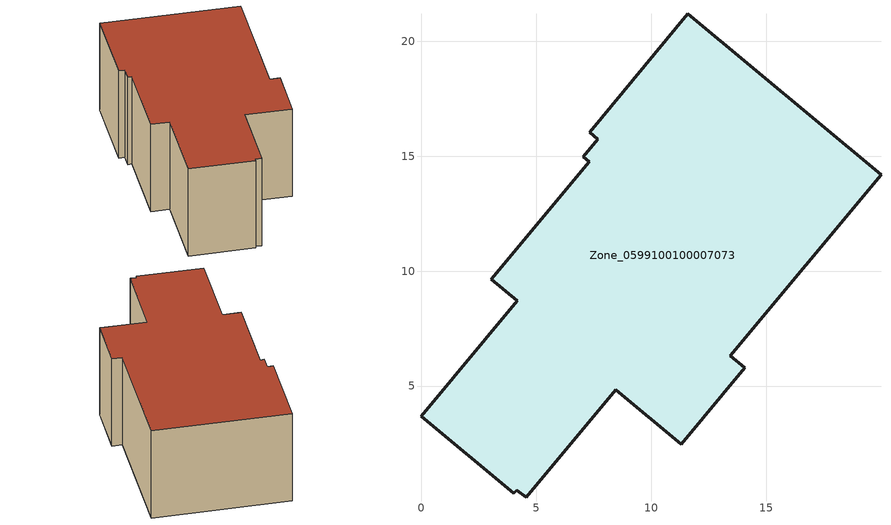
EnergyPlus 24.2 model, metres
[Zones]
Zone_0599100100007073
 floor ground (C_G): 4.15,0.47 4.01,0.34 0,3.68 4.18,8.71 3.04,9.65 7.29,14.76 7.04,14.98 7.68,15.75 7.31,16.05 11.58,21.2 20,14.19 13.44,6.33 14.07,5.8 11.3,2.47 8.44,4.84 4.55,0.16 z0
 wall outside (C_F): 20,14.19 11.58,21.2 7.31,16.05 7.68,15.75 7.04,14.98 7.29,14.76 3.04,9.65 4.18,8.71 0,3.68 4.01,0.34 4.15,0.47 4.55,0.16 8.44,4.84 11.3,2.47 14.07,5.8 13.44,6.33 20,14.19 z0:7.94
 roof outside (C_R): 4.15,0.47 4.55,0.16 8.44,4.84 11.3,2.47 14.07,5.8 13.44,6.33 20,14.19 11.58,21.2 7.31,16.05 7.68,15.75 7.04,14.98 7.29,14.76 3.04,9.65 4.18,8.71 0,3.68 4.01,0.34 z7.94
[BUILDING]
Pand.0599100100007073: North Axis=0; Terrain=City; Loads Convergence Tolerance Value=0.04; Temperature Convergence Tolerance Value=0.4; Solar Distribution=FullExterior; Maximum Number of Warmup Days=25; Minimum Number of Warmup Days=1
[Site:Location]
Rotterdam.The.Hague.AP_ZH_NLD Design_Conditions: Latitude=51.96; Longitude=4.45; Time Zone=1; Elevation=-4.5
[SITE:GROUNDTEMPERATURE:BUILDINGSURFACE]
18, 18, 18, 18, 18, 18, 18, 18, 18, 18, 18, 18
[MATERIAL] Thermal Absorptance=0.9; Solar Absorptance=0.7; Visible Absorptance=0.7
Name | Roughness | Thickness | Conductivity | Density | Specific Heat
G.D.2006-2014 | MediumSmooth | 0.15 | 0.06 | 540 | 1210
F.D.2006-2014 | Rough | 0.3 | 0.12 | 1920 | 840
R.D.2006-2014 | MediumRough | 0.2 | 0.08 | 1500 | 1000
[CONSTRUCTION]
C_G: G.D.2006-2014
C_F: F.D.2006-2014
C_R: R.D.2006-2014
[ZONE]
Zone_0599100100007073: Type=1; Multiplier=1; Ceiling Height=Autocalculate; Volume=Autocalculate; Floor Area=autocalculate; Part of Total Floor Area=Yes
[ZONEINFILTRATION:DESIGNFLOWRATE]
Infil_Zone_0599100100007073: Zone or ZoneList or Space or SpaceList=Zone_0599100100007073; Schedule=AlwaysOn; Design Flow Rate Calculation Method=Flow/Area; Flow Rate per Floor Area=0.0021; Constant Term Coefficient=1; Temperature Term Coefficient=0; Velocity Term Coefficient=0; Velocity Squared Term Coefficient=0
[HVACTEMPLATE:ZONE:IDEALLOADSAIRSYSTEM]
Zone_0599100100007073: Maximum Heating Supply Air Temperature=50; Minimum Cooling Supply Air Temperature=13; Maximum Heating Supply Air Humidity Ratio=0.0156; Minimum Cooling Supply Air Humidity Ratio=0.0077; Heating Limit=NoLimit; Cooling Limit=NoLimit; Dehumidification Control Type=ConstantSensibleHeatRatio; Cooling Sensible Heat Ratio=0.7; Dehumidification Setpoint=60; Humidification Control Type=None; Humidification Setpoint=30; Outdoor Air Method=None; Outdoor Air Flow Rate per Person=0.00944; Outdoor Air Flow Rate per Zone Floor Area=0; Outdoor Air Flow Rate per Zone=0; Demand Controlled Ventilation Type=None; Outdoor Air Economizer Type=NoEconomizer; Heat Recovery Type=None; Sensible Heat Recovery Effectiveness=0.7; Latent Heat Recovery Effectiveness=0.65
[ZONECONTROL:THERMOSTAT]
ThermostatControl_Zone_0599100100007073: Zone or ZoneList=Zone_0599100100007073; Control Type Schedule=DualSetpointControlType; Control 1=Thermostat_Zone_0599100100007073; Temperature Difference Between Cutout And Setpoint=0
[THERMOSTATSETPOINT:DUALSETPOINT]
Thermostat_Zone_0599100100007073: Heating Setpoint Temperature Schedule=HeatingSetpoint_Zone_0599100100007073; Cooling Setpoint Temperature Schedule=CoolingSetpoint_Zone_0599100100007073
[SCHEDULE:COMPACT]
HeatingSetpoint_Zone_0599100100007073: Through: 12/31, For: AllDays, Until: 24:00, 21
CoolingSetpoint_Zone_0599100100007073: Through: 12/31, For: AllDays, Until: 24:00, 24
DualSetpointControlType: Through: 12/31, For: AllDays, Until: 24:00, 4
AlwaysOn: Through: 12/31, For: AllDays, Until: 24:00, 1
